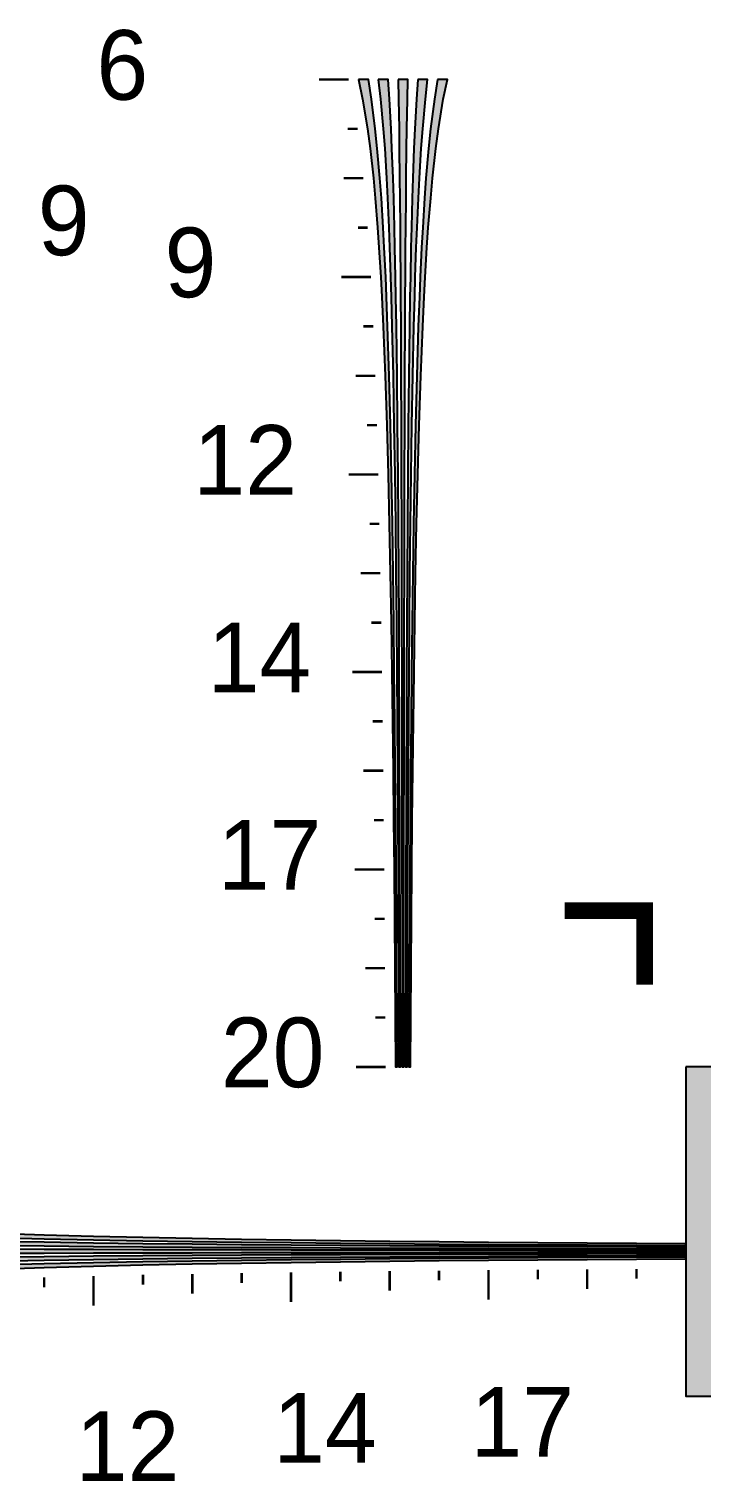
# Model space of a CAD drawing. Header units: millimetres. Extents: x 0 to 1582, y 0 to 984.
# Drawn here: x 591.4 to 755, y 443.6 to 796.5 of the extents above; entities that cross this region are included whole.
import ezdxf

# ---------------------------------------------------------------- set-up
doc = ezdxf.new("R2010")
doc.units = ezdxf.units.MM
for name, color, linetype in [('CENTER', 7, 'Continuous'), ('LABELS', 7, 'Continuous'), ('SFR', 7, 'Continuous')]:
    doc.layers.add(name, color=color, linetype=linetype)

msp = doc.modelspace()

# ---------------------------------------------------------------- hatches: boundary and pattern name
at = {"layer": 'CENTER', "true_color": 0x000000}
h = msp.add_hatch(color=7, dxfattribs=at)
h.dxf.hatch_style = 1
h.paths.add_polyline_path([(671.54, 784.25), (672.52, 779.45), (673.7, 772.25), (674.33, 767.45), (675.14, 760.25), (675.59, 755.45), (676.17, 748.25), (676.5, 743.45), (676.94, 736.25), (677.19, 731.45), (677.54, 724.25), (678.02, 712.25), (678.41, 700.25), (678.74, 688.25), (679.01, 676.25), (679.25, 664.25), (679.46, 652.25), (679.64, 640.25), (679.79, 628.25), (679.94, 616.25), (680.07, 604.25), (680.18, 592.25), (680.28, 580.25), (680.37, 568.25), (680.45, 556.25), (680.54, 544.25), (680.93, 544.25), (680.87, 556.25), (680.81, 568.25), (680.74, 580.25), (680.66, 592.25), (680.57, 604.25), (680.46, 616.25), (680.36, 628.25), (680.24, 640.25), (680.09, 652.25), (679.94, 664.25), (679.76, 676.25), (679.54, 688.25), (679.28, 700.25), (678.98, 712.25), (678.6, 724.25), (678.34, 731.45), (678.14, 736.25), (677.8, 743.45), (677.54, 748.25), (677.09, 755.45), (676.73, 760.25), (676.11, 767.45), (675.62, 772.25), (674.7, 779.45), (673.94, 784.25), (671.54, 784.25), (671.54, 784.25)])
h = msp.add_hatch(color=7, dxfattribs=at)
h.dxf.hatch_style = 1
h.paths.add_polyline_path([(676.34, 784.25), (676.88, 779.45), (677.54, 772.25), (677.9, 767.45), (678.34, 760.25), (678.59, 755.45), (678.91, 748.25), (679.1, 743.45), (679.34, 736.25), (679.48, 731.45), (679.67, 724.25), (679.94, 712.25), (680.15, 700.25), (680.33, 688.25), (680.49, 676.25), (680.62, 664.25), (680.74, 652.25), (680.84, 640.25), (680.92, 628.25), (681.01, 616.25), (681.08, 604.25), (681.14, 592.25), (681.2, 580.25), (681.25, 568.25), (681.29, 556.25), (681.34, 544.25), (681.74, 544.25), (681.71, 556.25), (681.68, 568.25), (681.65, 580.25), (681.62, 592.25), (681.58, 604.25), (681.53, 616.25), (681.49, 628.25), (681.44, 640.25), (681.38, 652.25), (681.31, 664.25), (681.23, 676.25), (681.14, 688.25), (681.03, 700.25), (680.9, 712.25), (680.74, 724.25), (680.62, 731.45), (680.54, 736.25), (680.39, 743.45), (680.28, 748.25), (680.09, 755.45), (679.94, 760.25), (679.67, 767.45), (679.46, 772.25), (679.06, 779.45), (678.74, 784.25), (676.34, 784.25), (676.34, 784.25)])
h = msp.add_hatch(color=7, dxfattribs=at)
h.dxf.hatch_style = 1
h.paths.add_polyline_path([(681.14, 784.25), (681.24, 779.45), (681.38, 772.25), (681.45, 767.45), (681.53, 760.25), (681.59, 755.45), (681.65, 748.25), (681.69, 743.45), (681.74, 736.25), (681.76, 731.45), (681.81, 724.25), (681.86, 712.25), (681.91, 700.25), (681.94, 688.25), (681.97, 676.25), (681.99, 664.25), (682.01, 652.25), (682.04, 640.25), (682.05, 628.25), (682.07, 616.25), (682.09, 604.25), (682.1, 592.25), (682.11, 580.25), (682.12, 568.25), (682.13, 556.25), (682.13, 544.25), (682.54, 544.25), (682.54, 556.25), (682.55, 568.25), (682.56, 580.25), (682.58, 592.25), (682.59, 604.25), (682.6, 616.25), (682.62, 628.25), (682.64, 640.25), (682.66, 652.25), (682.69, 664.25), (682.71, 676.25), (682.73, 688.25), (682.77, 700.25), (682.82, 712.25), (682.86, 724.25), (682.91, 731.45), (682.94, 736.25), (682.98, 743.45), (683.02, 748.25), (683.09, 755.45), (683.14, 760.25), (683.22, 767.45), (683.3, 772.25), (683.43, 779.45), (683.54, 784.25), (681.14, 784.25), (681.14, 784.25)])
h = msp.add_hatch(color=7, dxfattribs=at)
h.dxf.hatch_style = 1
h.paths.add_polyline_path([(685.94, 784.25), (685.61, 779.45), (685.22, 772.25), (685, 767.45), (684.74, 760.25), (684.59, 755.45), (684.39, 748.25), (684.28, 743.45), (684.14, 736.25), (684.05, 731.45), (683.93, 724.25), (683.78, 712.25), (683.64, 700.25), (683.54, 688.25), (683.44, 676.25), (683.37, 664.25), (683.3, 652.25), (683.24, 640.25), (683.19, 628.25), (683.14, 616.25), (683.09, 604.25), (683.06, 592.25), (683.02, 580.25), (683, 568.25), (682.96, 556.25), (682.94, 544.25), (683.33, 544.25), (683.38, 556.25), (683.43, 568.25), (683.48, 580.25), (683.54, 592.25), (683.6, 604.25), (683.67, 616.25), (683.75, 628.25), (683.84, 640.25), (683.93, 652.25), (684.05, 664.25), (684.18, 676.25), (684.34, 688.25), (684.52, 700.25), (684.74, 712.25), (685, 724.25), (685.19, 731.45), (685.34, 736.25), (685.58, 743.45), (685.77, 748.25), (686.09, 755.45), (686.33, 760.25), (686.78, 767.45), (687.14, 772.25), (687.8, 779.45), (688.34, 784.25), (685.94, 784.25), (685.94, 784.25)])
h = msp.add_hatch(color=7, dxfattribs=at)
h.dxf.hatch_style = 1
h.paths.add_polyline_path([(690.74, 784.25), (689.97, 779.45), (689.06, 772.25), (688.57, 767.45), (687.94, 760.25), (687.59, 755.45), (687.14, 748.25), (686.87, 743.45), (686.54, 736.25), (686.33, 731.45), (686.07, 724.25), (685.7, 712.25), (685.4, 700.25), (685.13, 688.25), (684.92, 676.25), (684.74, 664.25), (684.58, 652.25), (684.44, 640.25), (684.32, 628.25), (684.21, 616.25), (684.1, 604.25), (684.02, 592.25), (683.93, 580.25), (683.86, 568.25), (683.8, 556.25), (683.74, 544.25), (684.14, 544.25), (684.22, 556.25), (684.31, 568.25), (684.39, 580.25), (684.5, 592.25), (684.61, 604.25), (684.74, 616.25), (684.88, 628.25), (685.04, 640.25), (685.22, 652.25), (685.42, 664.25), (685.66, 676.25), (685.94, 688.25), (686.26, 700.25), (686.66, 712.25), (687.14, 724.25), (687.49, 731.45), (687.74, 736.25), (688.17, 743.45), (688.51, 748.25), (689.09, 755.45), (689.54, 760.25), (690.34, 767.45), (690.98, 772.25), (692.15, 779.45), (693.14, 784.25), (690.74, 784.25), (690.74, 784.25)])
h = msp.add_hatch(color=7, dxfattribs=at)
h.dxf.hatch_style = 1
h.paths.add_polyline_path([(751.12, 544.25), (751.12, 464.25), (831.12, 464.25), (831.12, 544.25), (751.12, 544.25)])
h = msp.add_hatch(color=7, dxfattribs=at)
h.dxf.hatch_style = 1
h.paths.add_polyline_path([(511.12, 507.85), (515.92, 507.08), (523.12, 506.17), (527.92, 505.68), (535.12, 505.06), (539.92, 504.71), (547.12, 504.25), (551.92, 503.99), (559.12, 503.65), (563.92, 503.45), (571.12, 503.18), (583.12, 502.81), (595.12, 502.51), (607.12, 502.25), (619.12, 502.03), (631.12, 501.85), (643.12, 501.7), (655.12, 501.55), (667.12, 501.43), (679.12, 501.32), (691.12, 501.22), (703.12, 501.13), (715.12, 501.05), (727.12, 500.98), (739.12, 500.92), (751.12, 500.86), (751.12, 501.25), (739.12, 501.34), (727.12, 501.42), (715.12, 501.5), (703.12, 501.61), (691.12, 501.72), (679.12, 501.85), (667.12, 502), (655.12, 502.15), (643.12, 502.33), (631.12, 502.54), (619.12, 502.77), (607.12, 503.05), (595.12, 503.38), (583.12, 503.77), (571.12, 504.25), (563.92, 504.6), (559.12, 504.85), (551.92, 505.28), (547.12, 505.62), (539.92, 506.21), (535.12, 506.65), (527.92, 507.46), (523.12, 508.09), (515.92, 509.27), (511.12, 510.25), (511.12, 507.85), (511.12, 507.85)])
h = msp.add_hatch(color=7, dxfattribs=at)
h.dxf.hatch_style = 1
h.paths.add_polyline_path([(511.12, 503.05), (515.92, 502.73), (523.12, 502.33), (527.92, 502.11), (535.12, 501.85), (539.92, 501.71), (547.12, 501.5), (551.92, 501.39), (559.12, 501.25), (563.92, 501.17), (571.12, 501.05), (583.12, 500.89), (595.12, 500.76), (607.12, 500.65), (619.12, 500.55), (631.12, 500.48), (643.12, 500.41), (655.12, 500.35), (667.12, 500.3), (679.12, 500.25), (691.12, 500.21), (703.12, 500.17), (715.12, 500.13), (727.12, 500.11), (739.12, 500.07), (751.12, 500.05), (751.12, 500.45), (739.12, 500.49), (727.12, 500.54), (715.12, 500.59), (703.12, 500.65), (691.12, 500.71), (679.12, 500.78), (667.12, 500.87), (655.12, 500.95), (643.12, 501.05), (631.12, 501.17), (619.12, 501.3), (607.12, 501.45), (595.12, 501.63), (583.12, 501.85), (571.12, 502.11), (563.92, 502.31), (559.12, 502.45), (551.92, 502.69), (547.12, 502.88), (539.92, 503.21), (535.12, 503.45), (527.92, 503.89), (523.12, 504.25), (515.92, 504.91), (511.12, 505.45), (511.12, 503.05), (511.12, 503.05)])
h = msp.add_hatch(color=7, dxfattribs=at)
h.dxf.hatch_style = 1
h.paths.add_polyline_path([(511.12, 498.25), (515.92, 498.36), (523.12, 498.49), (527.92, 498.56), (535.12, 498.65), (539.92, 498.71), (547.12, 498.77), (551.92, 498.8), (559.12, 498.85), (563.92, 498.88), (571.12, 498.92), (583.12, 498.97), (595.12, 499.02), (607.12, 499.06), (619.12, 499.08), (631.12, 499.1), (643.12, 499.13), (655.12, 499.15), (667.12, 499.16), (679.12, 499.19), (691.12, 499.2), (703.12, 499.21), (715.12, 499.22), (727.12, 499.24), (739.12, 499.25), (751.12, 499.25), (751.12, 499.66), (739.12, 499.66), (727.12, 499.67), (715.12, 499.68), (703.12, 499.69), (691.12, 499.7), (679.12, 499.71), (667.12, 499.74), (655.12, 499.75), (643.12, 499.77), (631.12, 499.8), (619.12, 499.82), (607.12, 499.85), (595.12, 499.88), (583.12, 499.93), (571.12, 499.98), (563.92, 500.03), (559.12, 500.05), (551.92, 500.1), (547.12, 500.13), (539.92, 500.21), (535.12, 500.25), (527.92, 500.34), (523.12, 500.41), (515.92, 500.54), (511.12, 500.65), (511.12, 498.25), (511.12, 498.25)])
h = msp.add_hatch(color=7, dxfattribs=at)
h.dxf.hatch_style = 1
h.paths.add_polyline_path([(511.12, 493.45), (515.92, 493.99), (523.12, 494.65), (527.92, 495.01), (535.12, 495.46), (539.92, 495.71), (547.12, 496.02), (551.92, 496.21), (559.12, 496.45), (563.92, 496.59), (571.12, 496.79), (583.12, 497.05), (595.12, 497.27), (607.12, 497.45), (619.12, 497.6), (631.12, 497.74), (643.12, 497.86), (655.12, 497.95), (667.12, 498.04), (679.12, 498.12), (691.12, 498.19), (703.12, 498.25), (715.12, 498.31), (727.12, 498.36), (739.12, 498.41), (751.12, 498.46), (751.12, 498.85), (739.12, 498.83), (727.12, 498.79), (715.12, 498.77), (703.12, 498.73), (691.12, 498.7), (679.12, 498.65), (667.12, 498.6), (655.12, 498.55), (643.12, 498.49), (631.12, 498.42), (619.12, 498.35), (607.12, 498.25), (595.12, 498.14), (583.12, 498.01), (571.12, 497.85), (563.92, 497.73), (559.12, 497.65), (551.92, 497.51), (547.12, 497.4), (539.92, 497.21), (535.12, 497.05), (527.92, 496.79), (523.12, 496.57), (515.92, 496.17), (511.12, 495.85), (511.12, 493.45), (511.12, 493.45)])
h = msp.add_hatch(color=7, dxfattribs=at)
h.dxf.hatch_style = 1
h.paths.add_polyline_path([(511.12, 488.65), (515.92, 489.64), (523.12, 490.81), (527.92, 491.45), (535.12, 492.25), (539.92, 492.71), (547.12, 493.28), (551.92, 493.62), (559.12, 494.05), (563.92, 494.3), (571.12, 494.65), (583.12, 495.13), (595.12, 495.53), (607.12, 495.85), (619.12, 496.13), (631.12, 496.37), (643.12, 496.57), (655.12, 496.75), (667.12, 496.91), (679.12, 497.05), (691.12, 497.18), (703.12, 497.29), (715.12, 497.4), (727.12, 497.48), (739.12, 497.57), (751.12, 497.65), (751.12, 498.05), (739.12, 497.99), (727.12, 497.93), (715.12, 497.85), (703.12, 497.77), (691.12, 497.69), (679.12, 497.58), (667.12, 497.47), (655.12, 497.35), (643.12, 497.21), (631.12, 497.05), (619.12, 496.87), (607.12, 496.65), (595.12, 496.39), (583.12, 496.09), (571.12, 495.72), (563.92, 495.45), (559.12, 495.25), (551.92, 494.91), (547.12, 494.65), (539.92, 494.21), (535.12, 493.85), (527.92, 493.22), (523.12, 492.73), (515.92, 491.82), (511.12, 491.05), (511.12, 488.65)])

# ---------------------------------------------------------------- linework, layer by layer
at = {"layer": 'CENTER', "color": 250, "lineweight": 35, "const_width": 0.6}
for points in [[(661.94, 784.25), (669.14, 784.25)], [(668.9, 772.25), (671.3, 772.25)], [(667.94, 760.25), (672.74, 760.25)], [(671.37, 748.25), (673.77, 748.25)], [(667.34, 736.25), (674.54, 736.25)], [(672.74, 724.25), (675.14, 724.25)], [(670.82, 712.25), (675.62, 712.25)], [(673.61, 700.25), (676.01, 700.25)], [(669.14, 688.25), (676.34, 688.25)], [(674.21, 676.25), (676.61, 676.25)], [(672.05, 664.25), (676.85, 664.25)], [(674.66, 652.25), (677.06, 652.25)], [(670.04, 640.25), (677.24, 640.25)], [(674.99, 628.25), (677.39, 628.25)], [(672.74, 616.25), (677.54, 616.25)], [(675.27, 604.25), (677.67, 604.25)], [(670.58, 592.25), (677.78, 592.25)], [(675.49, 580.25), (677.88, 580.25)], [(673.17, 568.25), (677.97, 568.25)], [(675.65, 556.25), (678.05, 556.25)], [(670.94, 544.25), (678.14, 544.25)], [(631.12, 489.17), (631.12, 493.97)], [(643.12, 491.77), (643.12, 494.17)], [(655.12, 487.15), (655.12, 494.35)], [(667.12, 492.11), (667.12, 494.51)], [(679.12, 489.85), (679.12, 494.65)], [(691.12, 492.38), (691.12, 494.78)], [(703.12, 487.69), (703.12, 494.89)], [(715.12, 492.6), (715.12, 495)], [(727.12, 490.28), (727.12, 495.08)], [(739.12, 492.77), (739.12, 495.17)], [(595.12, 490.73), (595.12, 493.13)], [(607.12, 486.25), (607.12, 493.45)], [(619.12, 491.33), (619.12, 493.73)]]:
    msp.add_lwpolyline(points, dxfattribs=at)
at = {"layer": 'CENTER', "color": 250}
for points in [[(671.54, 784.25), (672.52, 779.45), (673.7, 772.25), (674.33, 767.45), (675.14, 760.25), (675.59, 755.45), (676.17, 748.25), (676.5, 743.45), (676.94, 736.25), (677.19, 731.45), (677.54, 724.25), (678.02, 712.25), (678.41, 700.25), (678.74, 688.25), (679.01, 676.25), (679.25, 664.25), (679.46, 652.25), (679.64, 640.25), (679.79, 628.25), (679.94, 616.25), (680.07, 604.25), (680.18, 592.25), (680.28, 580.25), (680.37, 568.25), (680.45, 556.25), (680.54, 544.25), (680.93, 544.25), (680.87, 556.25), (680.81, 568.25), (680.74, 580.25), (680.66, 592.25), (680.57, 604.25), (680.46, 616.25), (680.36, 628.25), (680.24, 640.25), (680.09, 652.25), (679.94, 664.25), (679.76, 676.25), (679.54, 688.25), (679.28, 700.25), (678.98, 712.25), (678.6, 724.25), (678.34, 731.45), (678.14, 736.25), (677.8, 743.45), (677.54, 748.25), (677.09, 755.45), (676.73, 760.25), (676.11, 767.45), (675.62, 772.25), (674.7, 779.45), (673.94, 784.25), (671.54, 784.25), (671.54, 784.25)], [(676.34, 784.25), (676.88, 779.45), (677.54, 772.25), (677.9, 767.45), (678.34, 760.25), (678.59, 755.45), (678.91, 748.25), (679.1, 743.45), (679.34, 736.25), (679.48, 731.45), (679.67, 724.25), (679.94, 712.25), (680.15, 700.25), (680.33, 688.25), (680.49, 676.25), (680.62, 664.25), (680.74, 652.25), (680.84, 640.25), (680.92, 628.25), (681.01, 616.25), (681.08, 604.25), (681.14, 592.25), (681.2, 580.25), (681.25, 568.25), (681.29, 556.25), (681.34, 544.25), (681.74, 544.25), (681.71, 556.25), (681.68, 568.25), (681.65, 580.25), (681.62, 592.25), (681.58, 604.25), (681.53, 616.25), (681.49, 628.25), (681.44, 640.25), (681.38, 652.25), (681.31, 664.25), (681.23, 676.25), (681.14, 688.25), (681.03, 700.25), (680.9, 712.25), (680.74, 724.25), (680.62, 731.45), (680.54, 736.25), (680.39, 743.45), (680.28, 748.25), (680.09, 755.45), (679.94, 760.25), (679.67, 767.45), (679.46, 772.25), (679.06, 779.45), (678.74, 784.25), (676.34, 784.25), (676.34, 784.25)], [(681.14, 784.25), (681.24, 779.45), (681.38, 772.25), (681.45, 767.45), (681.53, 760.25), (681.59, 755.45), (681.65, 748.25), (681.69, 743.45), (681.74, 736.25), (681.76, 731.45), (681.81, 724.25), (681.86, 712.25), (681.91, 700.25), (681.94, 688.25), (681.97, 676.25), (681.99, 664.25), (682.01, 652.25), (682.04, 640.25), (682.05, 628.25), (682.07, 616.25), (682.09, 604.25), (682.1, 592.25), (682.11, 580.25), (682.12, 568.25), (682.13, 556.25), (682.13, 544.25), (682.54, 544.25), (682.54, 556.25), (682.55, 568.25), (682.56, 580.25), (682.58, 592.25), (682.59, 604.25), (682.6, 616.25), (682.62, 628.25), (682.64, 640.25), (682.66, 652.25), (682.69, 664.25), (682.71, 676.25), (682.73, 688.25), (682.77, 700.25), (682.82, 712.25), (682.86, 724.25), (682.91, 731.45), (682.94, 736.25), (682.98, 743.45), (683.02, 748.25), (683.09, 755.45), (683.14, 760.25), (683.22, 767.45), (683.3, 772.25), (683.43, 779.45), (683.54, 784.25), (681.14, 784.25), (681.14, 784.25)], [(685.94, 784.25), (685.61, 779.45), (685.22, 772.25), (685, 767.45), (684.74, 760.25), (684.59, 755.45), (684.39, 748.25), (684.28, 743.45), (684.14, 736.25), (684.05, 731.45), (683.93, 724.25), (683.78, 712.25), (683.64, 700.25), (683.54, 688.25), (683.44, 676.25), (683.37, 664.25), (683.3, 652.25), (683.24, 640.25), (683.19, 628.25), (683.14, 616.25), (683.09, 604.25), (683.06, 592.25), (683.02, 580.25), (683, 568.25), (682.96, 556.25), (682.94, 544.25), (683.33, 544.25), (683.38, 556.25), (683.43, 568.25), (683.48, 580.25), (683.54, 592.25), (683.6, 604.25), (683.67, 616.25), (683.75, 628.25), (683.84, 640.25), (683.93, 652.25), (684.05, 664.25), (684.18, 676.25), (684.34, 688.25), (684.52, 700.25), (684.74, 712.25), (685, 724.25), (685.19, 731.45), (685.34, 736.25), (685.58, 743.45), (685.77, 748.25), (686.09, 755.45), (686.33, 760.25), (686.78, 767.45), (687.14, 772.25), (687.8, 779.45), (688.34, 784.25), (685.94, 784.25), (685.94, 784.25)], [(690.74, 784.25), (689.97, 779.45), (689.06, 772.25), (688.57, 767.45), (687.94, 760.25), (687.59, 755.45), (687.14, 748.25), (686.87, 743.45), (686.54, 736.25), (686.33, 731.45), (686.07, 724.25), (685.7, 712.25), (685.4, 700.25), (685.13, 688.25), (684.92, 676.25), (684.74, 664.25), (684.58, 652.25), (684.44, 640.25), (684.32, 628.25), (684.21, 616.25), (684.1, 604.25), (684.02, 592.25), (683.93, 580.25), (683.86, 568.25), (683.8, 556.25), (683.74, 544.25), (684.14, 544.25), (684.22, 556.25), (684.31, 568.25), (684.39, 580.25), (684.5, 592.25), (684.61, 604.25), (684.74, 616.25), (684.88, 628.25), (685.04, 640.25), (685.22, 652.25), (685.42, 664.25), (685.66, 676.25), (685.94, 688.25), (686.26, 700.25), (686.66, 712.25), (687.14, 724.25), (687.49, 731.45), (687.74, 736.25), (688.17, 743.45), (688.51, 748.25), (689.09, 755.45), (689.54, 760.25), (690.34, 767.45), (690.98, 772.25), (692.15, 779.45), (693.14, 784.25), (690.74, 784.25), (690.74, 784.25)], [(751.12, 544.25), (751.12, 464.25), (831.12, 464.25), (831.12, 544.25), (751.12, 544.25)]]:
    msp.add_lwpolyline(points, close=True, dxfattribs=at)
for points in [[(583.12, 502.81), (595.12, 502.51), (607.12, 502.25), (619.12, 502.03), (631.12, 501.85), (643.12, 501.7), (655.12, 501.55), (667.12, 501.43), (679.12, 501.32), (691.12, 501.22), (703.12, 501.13), (715.12, 501.05), (727.12, 500.98), (739.12, 500.92), (751.12, 500.86), (751.12, 501.25), (739.12, 501.34), (727.12, 501.42), (715.12, 501.5), (703.12, 501.61), (691.12, 501.72), (679.12, 501.85), (667.12, 502), (655.12, 502.15), (643.12, 502.33), (631.12, 502.54), (619.12, 502.77), (607.12, 503.05), (595.12, 503.38), (583.12, 503.77)], [(583.12, 500.89), (595.12, 500.76), (607.12, 500.65), (619.12, 500.55), (631.12, 500.48), (643.12, 500.41), (655.12, 500.35), (667.12, 500.3), (679.12, 500.25), (691.12, 500.21), (703.12, 500.17), (715.12, 500.13), (727.12, 500.11), (739.12, 500.07), (751.12, 500.05), (751.12, 500.45), (739.12, 500.49), (727.12, 500.54), (715.12, 500.59), (703.12, 500.65), (691.12, 500.71), (679.12, 500.78), (667.12, 500.87), (655.12, 500.95), (643.12, 501.05), (631.12, 501.17), (619.12, 501.3), (607.12, 501.45), (595.12, 501.63), (583.12, 501.85)], [(583.12, 498.97), (595.12, 499.02), (607.12, 499.06), (619.12, 499.08), (631.12, 499.1), (643.12, 499.13), (655.12, 499.15), (667.12, 499.16), (679.12, 499.19), (691.12, 499.2), (703.12, 499.21), (715.12, 499.22), (727.12, 499.24), (739.12, 499.25), (751.12, 499.25), (751.12, 499.66), (739.12, 499.66), (727.12, 499.67), (715.12, 499.68), (703.12, 499.69), (691.12, 499.7), (679.12, 499.71), (667.12, 499.74), (655.12, 499.75), (643.12, 499.77), (631.12, 499.8), (619.12, 499.82), (607.12, 499.85), (595.12, 499.88), (583.12, 499.93)], [(583.12, 497.05), (595.12, 497.27), (607.12, 497.45), (619.12, 497.6), (631.12, 497.74), (643.12, 497.86), (655.12, 497.95), (667.12, 498.04), (679.12, 498.12), (691.12, 498.19), (703.12, 498.25), (715.12, 498.31), (727.12, 498.36), (739.12, 498.41), (751.12, 498.46), (751.12, 498.85), (739.12, 498.83), (727.12, 498.79), (715.12, 498.77), (703.12, 498.73), (691.12, 498.7), (679.12, 498.65), (667.12, 498.6), (655.12, 498.55), (643.12, 498.49), (631.12, 498.42), (619.12, 498.35), (607.12, 498.25), (595.12, 498.14), (583.12, 498.01)], [(583.12, 495.13), (595.12, 495.53), (607.12, 495.85), (619.12, 496.13), (631.12, 496.37), (643.12, 496.57), (655.12, 496.75), (667.12, 496.91), (679.12, 497.05), (691.12, 497.18), (703.12, 497.29), (715.12, 497.4), (727.12, 497.48), (739.12, 497.57), (751.12, 497.65), (751.12, 498.05), (739.12, 497.99), (727.12, 497.93), (715.12, 497.85), (703.12, 497.77), (691.12, 497.69), (679.12, 497.58), (667.12, 497.47), (655.12, 497.35), (643.12, 497.21), (631.12, 497.05), (619.12, 496.87), (607.12, 496.65), (595.12, 496.39), (583.12, 496.09)]]:
    msp.add_lwpolyline(points, dxfattribs=at)
at = {"layer": 'CENTER', "color": 250, "true_color": 0x000000}
for points in [[(673.94, 784.25), (671.54, 784.25), (672.52, 779.45)], [(673.94, 784.25), (672.52, 779.45), (673.7, 772.25)], [(673.94, 784.25), (673.7, 772.25), (674.33, 767.45)], [(673.94, 784.25), (674.33, 767.45), (675.14, 760.25)], [(673.94, 784.25), (675.14, 760.25), (675.59, 755.45)], [(673.94, 784.25), (675.59, 755.45), (676.17, 748.25)], [(673.94, 784.25), (676.17, 748.25), (676.5, 743.45)], [(673.94, 784.25), (676.5, 743.45), (679.28, 700.25)], [(673.94, 784.25), (679.28, 700.25), (678.98, 712.25)], [(673.94, 784.25), (678.98, 712.25), (678.6, 724.25)], [(673.94, 784.25), (678.6, 724.25), (678.34, 731.45)], [(673.94, 784.25), (678.34, 731.45), (678.14, 736.25)], [(673.94, 784.25), (678.14, 736.25), (677.8, 743.45)], [(673.94, 784.25), (677.8, 743.45), (677.54, 748.25)], [(673.94, 784.25), (677.54, 748.25), (677.09, 755.45)], [(673.94, 784.25), (677.09, 755.45), (676.73, 760.25)], [(673.94, 784.25), (676.73, 760.25), (676.11, 767.45)], [(673.94, 784.25), (676.11, 767.45), (675.62, 772.25)], [(675.62, 772.25), (674.7, 779.45), (673.94, 784.25)], [(678.74, 784.25), (676.34, 784.25), (676.88, 779.45)], [(678.74, 784.25), (676.88, 779.45), (677.54, 772.25)], [(678.74, 784.25), (677.54, 772.25), (677.9, 767.45)], [(678.74, 784.25), (677.9, 767.45), (678.34, 760.25)], [(678.74, 784.25), (678.34, 760.25), (678.59, 755.45)], [(678.74, 784.25), (678.59, 755.45), (678.91, 748.25)], [(678.74, 784.25), (678.91, 748.25), (679.1, 743.45)], [(678.74, 784.25), (679.1, 743.45), (679.34, 736.25)], [(678.74, 784.25), (679.34, 736.25), (679.48, 731.45)], [(678.74, 784.25), (679.48, 731.45), (679.67, 724.25)], [(678.74, 784.25), (679.67, 724.25), (679.94, 712.25)], [(678.74, 784.25), (679.94, 712.25), (680.15, 700.25)], [(678.74, 784.25), (680.15, 700.25), (681.49, 628.25)], [(678.74, 784.25), (681.49, 628.25), (681.44, 640.25)], [(678.74, 784.25), (681.44, 640.25), (681.38, 652.25)], [(678.74, 784.25), (681.38, 652.25), (681.31, 664.25)], [(678.74, 784.25), (681.31, 664.25), (681.23, 676.25)], [(678.74, 784.25), (681.23, 676.25), (681.14, 688.25)], [(678.74, 784.25), (681.14, 688.25), (681.03, 700.25)], [(678.74, 784.25), (681.03, 700.25), (680.9, 712.25)], [(678.74, 784.25), (680.9, 712.25), (680.74, 724.25)], [(678.74, 784.25), (680.74, 724.25), (680.62, 731.45)], [(678.74, 784.25), (680.62, 731.45), (680.54, 736.25)], [(678.74, 784.25), (680.54, 736.25), (680.39, 743.45)], [(678.74, 784.25), (680.39, 743.45), (680.28, 748.25)], [(678.74, 784.25), (680.28, 748.25), (680.09, 755.45)], [(678.74, 784.25), (680.09, 755.45), (679.94, 760.25)], [(678.74, 784.25), (679.94, 760.25), (679.67, 767.45)], [(678.74, 784.25), (679.67, 767.45), (679.46, 772.25)], [(679.46, 772.25), (679.06, 779.45), (678.74, 784.25)], [(683.54, 784.25), (681.14, 784.25), (681.24, 779.45)], [(683.54, 784.25), (681.24, 779.45), (681.38, 772.25)], [(683.54, 784.25), (681.38, 772.25), (681.45, 767.45)], [(683.54, 784.25), (681.45, 767.45), (681.53, 760.25)], [(683.54, 784.25), (681.53, 760.25), (681.59, 755.45)], [(683.54, 784.25), (681.59, 755.45), (681.65, 748.25)], [(683.54, 784.25), (681.65, 748.25), (681.69, 743.45)], [(683.54, 784.25), (681.69, 743.45), (681.74, 736.25)], [(683.54, 784.25), (681.74, 736.25), (681.76, 731.45)], [(683.54, 784.25), (681.76, 731.45), (681.81, 724.25)], [(683.54, 784.25), (681.81, 724.25), (681.86, 712.25)], [(681.86, 712.25), (683.43, 779.45), (683.54, 784.25)], [(688.34, 784.25), (684.74, 760.25), (684.59, 755.45)], [(684.59, 755.45), (687.8, 779.45), (688.34, 784.25)], [(688.34, 784.25), (685, 767.45), (684.74, 760.25)], [(688.34, 784.25), (685.22, 772.25), (685, 767.45)], [(688.34, 784.25), (685.61, 779.45), (685.22, 772.25)], [(688.34, 784.25), (685.94, 784.25), (685.61, 779.45)], [(693.14, 784.25), (688.57, 767.45), (687.94, 760.25)], [(687.94, 760.25), (692.15, 779.45), (693.14, 784.25)], [(693.14, 784.25), (689.06, 772.25), (688.57, 767.45)], [(693.14, 784.25), (689.97, 779.45), (689.06, 772.25)], [(693.14, 784.25), (690.74, 784.25), (689.97, 779.45)], [(681.86, 712.25), (683.3, 772.25), (683.43, 779.45)], [(684.59, 755.45), (687.14, 772.25), (687.8, 779.45)], [(687.94, 760.25), (690.98, 772.25), (692.15, 779.45)], [(681.86, 712.25), (683.22, 767.45), (683.3, 772.25)], [(684.59, 755.45), (686.78, 767.45), (687.14, 772.25)], [(687.94, 760.25), (690.34, 767.45), (690.98, 772.25)], [(681.86, 712.25), (683.14, 760.25), (683.22, 767.45)], [(684.59, 755.45), (686.33, 760.25), (686.78, 767.45)], [(687.94, 760.25), (689.54, 760.25), (690.34, 767.45)], [(681.86, 712.25), (683.09, 755.45), (683.14, 760.25)], [(687.94, 760.25), (684.58, 652.25), (684.44, 640.25)], [(687.94, 760.25), (684.44, 640.25), (686.26, 700.25)], [(687.94, 760.25), (684.74, 664.25), (684.58, 652.25)], [(684.59, 755.45), (686.09, 755.45), (686.33, 760.25)], [(687.94, 760.25), (684.92, 676.25), (684.74, 664.25)], [(687.94, 760.25), (685.13, 688.25), (684.92, 676.25)], [(687.94, 760.25), (685.4, 700.25), (685.13, 688.25)], [(687.94, 760.25), (685.7, 712.25), (685.4, 700.25)], [(687.94, 760.25), (686.07, 724.25), (685.7, 712.25)], [(687.94, 760.25), (686.33, 731.45), (686.07, 724.25)], [(687.94, 760.25), (686.26, 700.25), (686.66, 712.25)], [(687.94, 760.25), (686.54, 736.25), (686.33, 731.45)], [(687.94, 760.25), (686.87, 743.45), (686.54, 736.25)], [(687.94, 760.25), (686.66, 712.25), (687.14, 724.25)], [(687.94, 760.25), (687.14, 748.25), (686.87, 743.45)], [(687.94, 760.25), (687.59, 755.45), (687.14, 748.25)], [(687.94, 760.25), (687.14, 724.25), (687.49, 731.45)], [(687.94, 760.25), (687.49, 731.45), (687.74, 736.25)], [(687.94, 760.25), (687.74, 736.25), (688.17, 743.45)], [(687.94, 760.25), (688.17, 743.45), (688.51, 748.25)], [(687.94, 760.25), (688.51, 748.25), (689.09, 755.45)], [(687.94, 760.25), (689.09, 755.45), (689.54, 760.25)], [(681.86, 712.25), (683.02, 748.25), (683.09, 755.45)], [(684.59, 755.45), (682.96, 556.25), (682.94, 544.25)], [(684.59, 755.45), (682.94, 544.25), (683.67, 616.25)], [(684.59, 755.45), (683, 568.25), (682.96, 556.25)], [(684.59, 755.45), (683.02, 580.25), (683, 568.25)], [(684.59, 755.45), (683.06, 592.25), (683.02, 580.25)], [(684.59, 755.45), (683.09, 604.25), (683.06, 592.25)], [(684.59, 755.45), (683.14, 616.25), (683.09, 604.25)], [(684.59, 755.45), (683.19, 628.25), (683.14, 616.25)], [(684.59, 755.45), (683.24, 640.25), (683.19, 628.25)], [(684.59, 755.45), (683.3, 652.25), (683.24, 640.25)], [(684.59, 755.45), (683.37, 664.25), (683.3, 652.25)], [(684.59, 755.45), (683.44, 676.25), (683.37, 664.25)], [(684.59, 755.45), (683.54, 688.25), (683.44, 676.25)], [(684.59, 755.45), (683.64, 700.25), (683.54, 688.25)], [(684.59, 755.45), (683.78, 712.25), (683.64, 700.25)], [(684.59, 755.45), (683.67, 616.25), (683.75, 628.25)], [(684.59, 755.45), (683.75, 628.25), (683.84, 640.25)], [(684.59, 755.45), (683.93, 724.25), (683.78, 712.25)], [(684.59, 755.45), (683.84, 640.25), (683.93, 652.25)], [(684.59, 755.45), (684.05, 731.45), (683.93, 724.25)], [(684.59, 755.45), (683.93, 652.25), (684.05, 664.25)], [(684.59, 755.45), (684.14, 736.25), (684.05, 731.45)], [(684.59, 755.45), (684.05, 664.25), (684.18, 676.25)], [(684.59, 755.45), (684.28, 743.45), (684.14, 736.25)], [(684.59, 755.45), (684.18, 676.25), (684.34, 688.25)], [(684.59, 755.45), (684.39, 748.25), (684.28, 743.45)], [(684.59, 755.45), (684.34, 688.25), (684.52, 700.25)], [(684.59, 755.45), (684.52, 700.25), (684.74, 712.25)], [(684.59, 755.45), (684.74, 712.25), (685, 724.25)], [(684.59, 755.45), (685, 724.25), (685.19, 731.45)], [(684.59, 755.45), (685.19, 731.45), (685.34, 736.25)], [(684.59, 755.45), (685.34, 736.25), (685.58, 743.45)], [(684.59, 755.45), (685.58, 743.45), (685.77, 748.25)], [(684.59, 755.45), (685.77, 748.25), (686.09, 755.45)], [(681.86, 712.25), (682.98, 743.45), (683.02, 748.25)], [(676.5, 743.45), (676.94, 736.25), (679.28, 700.25)], [(681.86, 712.25), (682.94, 736.25), (682.98, 743.45)], [(676.94, 736.25), (677.19, 731.45), (679.54, 688.25)], [(676.94, 736.25), (679.54, 688.25), (679.28, 700.25)], [(681.86, 712.25), (682.91, 731.45), (682.94, 736.25)], [(677.19, 731.45), (677.54, 724.25), (679.54, 688.25)], [(681.86, 712.25), (682.86, 724.25), (682.91, 731.45)], [(677.54, 724.25), (678.02, 712.25), (679.76, 676.25)], [(677.54, 724.25), (679.76, 676.25), (679.54, 688.25)], [(681.86, 712.25), (682.82, 712.25), (682.86, 724.25)], [(678.02, 712.25), (678.41, 700.25), (680.09, 652.25)], [(678.02, 712.25), (680.09, 652.25), (679.94, 664.25)], [(678.02, 712.25), (679.94, 664.25), (679.76, 676.25)], [(681.86, 712.25), (681.91, 700.25), (682.54, 544.25)], [(681.86, 712.25), (682.54, 544.25), (682.54, 556.25)], [(681.86, 712.25), (682.54, 556.25), (682.55, 568.25)], [(681.86, 712.25), (682.55, 568.25), (682.56, 580.25)], [(681.86, 712.25), (682.56, 580.25), (682.58, 592.25)], [(681.86, 712.25), (682.58, 592.25), (682.59, 604.25)], [(681.86, 712.25), (682.59, 604.25), (682.6, 616.25)], [(681.86, 712.25), (682.6, 616.25), (682.62, 628.25)], [(681.86, 712.25), (682.62, 628.25), (682.64, 640.25)], [(681.86, 712.25), (682.64, 640.25), (682.66, 652.25)], [(681.86, 712.25), (682.66, 652.25), (682.69, 664.25)], [(681.86, 712.25), (682.69, 664.25), (682.71, 676.25)], [(681.86, 712.25), (682.71, 676.25), (682.73, 688.25)], [(681.86, 712.25), (682.73, 688.25), (682.77, 700.25)], [(681.86, 712.25), (682.77, 700.25), (682.82, 712.25)], [(678.41, 700.25), (678.74, 688.25), (680.24, 640.25)], [(678.41, 700.25), (680.24, 640.25), (680.09, 652.25)], [(680.15, 700.25), (680.33, 688.25), (681.53, 616.25)], [(680.15, 700.25), (681.53, 616.25), (681.49, 628.25)], [(681.91, 700.25), (681.94, 688.25), (682.54, 544.25)], [(684.44, 640.25), (685.94, 688.25), (686.26, 700.25)], [(678.74, 688.25), (679.01, 676.25), (680.46, 616.25)], [(678.74, 688.25), (680.46, 616.25), (680.36, 628.25)], [(678.74, 688.25), (680.36, 628.25), (680.24, 640.25)], [(680.33, 688.25), (680.49, 676.25), (681.62, 592.25)], [(680.33, 688.25), (681.62, 592.25), (681.58, 604.25)], [(680.33, 688.25), (681.58, 604.25), (681.53, 616.25)], [(681.94, 688.25), (681.97, 676.25), (681.99, 664.25)], [(681.94, 688.25), (681.99, 664.25), (682.54, 544.25)], [(684.44, 640.25), (685.66, 676.25), (685.94, 688.25)], [(679.01, 676.25), (679.25, 664.25), (680.57, 604.25)], [(679.01, 676.25), (680.57, 604.25), (680.46, 616.25)], [(680.49, 676.25), (680.62, 664.25), (681.65, 580.25)], [(680.49, 676.25), (681.65, 580.25), (681.62, 592.25)], [(684.44, 640.25), (685.42, 664.25), (685.66, 676.25)], [(679.25, 664.25), (679.46, 652.25), (680.74, 580.25)], [(679.25, 664.25), (680.74, 580.25), (680.66, 592.25)], [(679.25, 664.25), (680.66, 592.25), (680.57, 604.25)], [(680.62, 664.25), (680.74, 652.25), (681.71, 556.25)], [(680.62, 664.25), (681.71, 556.25), (681.68, 568.25)], [(680.62, 664.25), (681.68, 568.25), (681.65, 580.25)], [(681.99, 664.25), (682.01, 652.25), (682.04, 640.25)], [(681.99, 664.25), (682.04, 640.25), (682.54, 544.25)], [(684.44, 640.25), (685.22, 652.25), (685.42, 664.25)], [(679.46, 652.25), (679.64, 640.25), (680.81, 568.25)], [(679.46, 652.25), (680.81, 568.25), (680.74, 580.25)], [(680.74, 652.25), (680.84, 640.25), (681.74, 544.25)], [(680.74, 652.25), (681.74, 544.25), (681.71, 556.25)], [(684.44, 640.25), (685.04, 640.25), (685.22, 652.25)], [(679.64, 640.25), (679.79, 628.25), (680.93, 544.25)], [(679.64, 640.25), (680.93, 544.25), (680.87, 556.25)], [(679.64, 640.25), (680.87, 556.25), (680.81, 568.25)], [(680.84, 640.25), (680.92, 628.25), (681.74, 544.25)], [(682.04, 640.25), (682.05, 628.25), (682.07, 616.25)], [(682.04, 640.25), (682.07, 616.25), (682.54, 544.25)], [(684.44, 640.25), (683.8, 556.25), (683.74, 544.25)], [(684.44, 640.25), (683.74, 544.25), (684.14, 544.25)], [(684.44, 640.25), (683.86, 568.25), (683.8, 556.25)], [(684.44, 640.25), (683.93, 580.25), (683.86, 568.25)], [(684.44, 640.25), (684.02, 592.25), (683.93, 580.25)], [(684.44, 640.25), (684.1, 604.25), (684.02, 592.25)], [(684.44, 640.25), (684.21, 616.25), (684.1, 604.25)], [(684.44, 640.25), (684.14, 544.25), (684.22, 556.25)], [(684.44, 640.25), (684.32, 628.25), (684.21, 616.25)], [(684.44, 640.25), (684.22, 556.25), (684.31, 568.25)], [(684.44, 640.25), (684.31, 568.25), (684.39, 580.25)], [(684.44, 640.25), (684.39, 580.25), (684.5, 592.25)], [(684.44, 640.25), (684.5, 592.25), (684.61, 604.25)], [(684.44, 640.25), (684.61, 604.25), (684.74, 616.25)], [(684.44, 640.25), (684.74, 616.25), (684.88, 628.25)], [(684.44, 640.25), (684.88, 628.25), (685.04, 640.25)], [(679.79, 628.25), (679.94, 616.25), (680.93, 544.25)], [(680.92, 628.25), (681.01, 616.25), (681.74, 544.25)], [(679.94, 616.25), (680.07, 604.25), (680.93, 544.25)], [(681.01, 616.25), (681.08, 604.25), (681.74, 544.25)], [(682.07, 616.25), (682.09, 604.25), (682.12, 568.25)], [(682.07, 616.25), (682.12, 568.25), (682.54, 544.25)], [(682.94, 544.25), (683.6, 604.25), (683.67, 616.25)], [(680.07, 604.25), (680.18, 592.25), (680.93, 544.25)], [(681.08, 604.25), (681.14, 592.25), (681.74, 544.25)], [(682.09, 604.25), (682.1, 592.25), (682.12, 568.25)], [(682.94, 544.25), (683.54, 592.25), (683.6, 604.25)], [(680.18, 592.25), (680.28, 580.25), (680.93, 544.25)], [(681.14, 592.25), (681.2, 580.25), (681.74, 544.25)], [(682.1, 592.25), (682.11, 580.25), (682.12, 568.25)], [(682.94, 544.25), (683.48, 580.25), (683.54, 592.25)], [(680.28, 580.25), (680.37, 568.25), (680.45, 556.25)], [(680.28, 580.25), (680.45, 556.25), (680.93, 544.25)], [(681.2, 580.25), (681.25, 568.25), (681.34, 544.25)], [(681.2, 580.25), (681.34, 544.25), (681.74, 544.25)], [(682.94, 544.25), (683.43, 568.25), (683.48, 580.25)], [(681.25, 568.25), (681.29, 556.25), (681.34, 544.25)], [(682.12, 568.25), (682.13, 556.25), (682.54, 544.25)], [(682.94, 544.25), (683.38, 556.25), (683.43, 568.25)], [(680.45, 556.25), (680.54, 544.25), (680.93, 544.25)], [(682.13, 556.25), (682.13, 544.25), (682.54, 544.25)], [(682.94, 544.25), (683.33, 544.25), (683.38, 556.25)], [(831.12, 544.25), (751.12, 544.25), (751.12, 464.25)], [(751.12, 464.25), (831.12, 464.25), (831.12, 544.25)], [(511.12, 507.85), (583.12, 502.81), (595.12, 502.51)], [(511.12, 507.85), (595.12, 502.51), (551.92, 505.28)], [(595.12, 502.51), (559.12, 504.85), (551.92, 505.28)], [(595.12, 502.51), (563.92, 504.6), (559.12, 504.85)], [(511.12, 503.05), (583.12, 500.89), (595.12, 500.76)], [(511.12, 503.05), (595.12, 500.76), (607.12, 500.65)], [(511.12, 503.05), (607.12, 500.65), (619.12, 500.55)], [(511.12, 503.05), (619.12, 500.55), (631.12, 500.48)], [(511.12, 503.05), (631.12, 500.48), (643.12, 500.41)], [(511.12, 503.05), (643.12, 500.41), (655.12, 500.35)], [(511.12, 503.05), (655.12, 500.35), (667.12, 500.3)], [(511.12, 503.05), (667.12, 500.3), (595.12, 501.63)], [(511.12, 503.05), (595.12, 501.63), (583.12, 501.85)], [(595.12, 502.51), (571.12, 504.25), (563.92, 504.6)], [(595.12, 502.51), (583.12, 503.77), (571.12, 504.25)], [(595.12, 502.51), (595.12, 503.38), (583.12, 503.77)], [(595.12, 502.51), (607.12, 503.05), (595.12, 503.38)], [(595.12, 502.51), (619.12, 502.77), (607.12, 503.05)], [(595.12, 502.51), (631.12, 502.54), (619.12, 502.77)], [(595.12, 502.51), (643.12, 502.33), (631.12, 502.54)], [(595.12, 502.51), (607.12, 502.25), (619.12, 502.03)], [(595.12, 502.51), (619.12, 502.03), (631.12, 501.85)], [(595.12, 502.51), (631.12, 501.85), (643.12, 501.7)], [(595.12, 502.51), (643.12, 501.7), (655.12, 501.55)], [(595.12, 502.51), (655.12, 501.55), (667.12, 501.43)], [(595.12, 502.51), (667.12, 501.43), (679.12, 501.32)], [(595.12, 502.51), (679.12, 501.32), (691.12, 501.22)], [(595.12, 502.51), (691.12, 501.22), (703.12, 501.13)], [(595.12, 502.51), (703.12, 501.13), (715.12, 501.05)], [(595.12, 502.51), (715.12, 501.05), (727.12, 500.98)], [(595.12, 502.51), (727.12, 500.98), (739.12, 500.92)], [(595.12, 502.51), (739.12, 500.92), (751.12, 500.86)], [(595.12, 502.51), (751.12, 500.86), (715.12, 501.5)], [(595.12, 502.51), (715.12, 501.5), (703.12, 501.61)], [(595.12, 502.51), (703.12, 501.61), (691.12, 501.72)], [(595.12, 502.51), (691.12, 501.72), (679.12, 501.85)], [(595.12, 502.51), (679.12, 501.85), (667.12, 502)], [(595.12, 502.51), (667.12, 502), (655.12, 502.15)], [(595.12, 502.51), (655.12, 502.15), (643.12, 502.33)], [(667.12, 500.3), (607.12, 501.45), (595.12, 501.63)], [(667.12, 500.3), (619.12, 501.3), (607.12, 501.45)], [(667.12, 500.3), (631.12, 501.17), (619.12, 501.3)], [(667.12, 500.3), (643.12, 501.05), (631.12, 501.17)], [(751.12, 500.86), (727.12, 501.42), (715.12, 501.5)], [(751.12, 500.86), (739.12, 501.34), (727.12, 501.42)], [(751.12, 500.86), (751.12, 501.25), (739.12, 501.34)], [(515.92, 498.36), (595.12, 499.88), (583.12, 499.93)], [(515.92, 498.36), (523.12, 498.49), (595.12, 499.88)], [(523.12, 498.49), (607.12, 499.85), (595.12, 499.88)], [(523.12, 498.49), (527.92, 498.56), (607.12, 499.85)], [(527.92, 498.56), (619.12, 499.82), (607.12, 499.85)], [(527.92, 498.56), (539.92, 498.71), (619.12, 499.82)], [(539.92, 498.71), (631.12, 499.8), (619.12, 499.82)], [(539.92, 498.71), (643.12, 499.77), (631.12, 499.8)], [(539.92, 498.71), (655.12, 499.75), (643.12, 499.77)], [(539.92, 498.71), (547.12, 498.77), (655.12, 499.75)], [(539.92, 495.71), (547.12, 496.02), (595.12, 498.14)], [(539.92, 495.71), (595.12, 498.14), (583.12, 498.01)], [(547.12, 498.77), (667.12, 499.74), (655.12, 499.75)], [(547.12, 498.77), (551.92, 498.8), (667.12, 499.74)], [(547.12, 496.02), (551.92, 496.21), (595.12, 498.14)], [(551.92, 498.8), (679.12, 499.71), (667.12, 499.74)], [(551.92, 498.8), (559.12, 498.85), (679.12, 499.71)], [(551.92, 496.21), (559.12, 496.45), (607.12, 498.25)], [(551.92, 496.21), (607.12, 498.25), (595.12, 498.14)], [(559.12, 498.85), (691.12, 499.7), (679.12, 499.71)], [(559.12, 498.85), (571.12, 498.92), (691.12, 499.7)], [(559.12, 496.45), (563.92, 496.59), (619.12, 498.35)], [(559.12, 496.45), (619.12, 498.35), (607.12, 498.25)], [(563.92, 496.59), (571.12, 496.79), (631.12, 498.42)], [(563.92, 496.59), (631.12, 498.42), (619.12, 498.35)], [(571.12, 498.92), (703.12, 499.69), (691.12, 499.7)], [(571.12, 498.92), (715.12, 499.68), (703.12, 499.69)], [(571.12, 498.92), (727.12, 499.67), (715.12, 499.68)], [(571.12, 498.92), (739.12, 499.66), (727.12, 499.67)], [(571.12, 498.92), (583.12, 498.97), (751.12, 499.66)], [(571.12, 498.92), (751.12, 499.66), (739.12, 499.66)], [(571.12, 496.79), (583.12, 497.05), (643.12, 498.49)], [(571.12, 496.79), (643.12, 498.49), (631.12, 498.42)], [(583.12, 498.97), (595.12, 499.02), (751.12, 499.66)], [(583.12, 497.05), (595.12, 497.27), (667.12, 498.6)], [(583.12, 497.05), (667.12, 498.6), (655.12, 498.55)], [(583.12, 497.05), (655.12, 498.55), (643.12, 498.49)], [(595.12, 499.02), (607.12, 499.06), (751.12, 499.66)], [(595.12, 497.27), (607.12, 497.45), (679.12, 498.65)], [(595.12, 497.27), (679.12, 498.65), (667.12, 498.6)], [(607.12, 499.06), (619.12, 499.08), (751.12, 499.66)], [(607.12, 497.45), (619.12, 497.6), (703.12, 498.73)], [(607.12, 497.45), (703.12, 498.73), (691.12, 498.7)], [(607.12, 497.45), (691.12, 498.7), (679.12, 498.65)], [(607.12, 495.85), (619.12, 496.13), (679.12, 497.58)], [(607.12, 495.85), (679.12, 497.58), (667.12, 497.47)], [(619.12, 499.08), (631.12, 499.1), (751.12, 499.66)], [(619.12, 497.6), (631.12, 497.74), (715.12, 498.77)], [(619.12, 497.6), (715.12, 498.77), (703.12, 498.73)], [(619.12, 496.13), (631.12, 496.37), (691.12, 497.69)], [(619.12, 496.13), (691.12, 497.69), (679.12, 497.58)], [(631.12, 499.1), (655.12, 499.15), (751.12, 499.66)], [(631.12, 499.1), (643.12, 499.13), (655.12, 499.15)], [(631.12, 497.74), (643.12, 497.86), (739.12, 498.83)], [(631.12, 497.74), (739.12, 498.83), (727.12, 498.79)], [(631.12, 497.74), (727.12, 498.79), (715.12, 498.77)], [(631.12, 496.37), (643.12, 496.57), (715.12, 497.85)], [(631.12, 496.37), (715.12, 497.85), (703.12, 497.77)], [(631.12, 496.37), (703.12, 497.77), (691.12, 497.69)], [(667.12, 500.3), (655.12, 500.95), (643.12, 501.05)], [(643.12, 497.86), (655.12, 497.95), (751.12, 498.85)], [(643.12, 497.86), (751.12, 498.85), (739.12, 498.83)], [(643.12, 496.57), (655.12, 496.75), (727.12, 497.93)], [(643.12, 496.57), (727.12, 497.93), (715.12, 497.85)], [(667.12, 500.3), (667.12, 500.87), (655.12, 500.95)], [(655.12, 499.15), (679.12, 499.19), (751.12, 499.66)], [(655.12, 499.15), (667.12, 499.16), (679.12, 499.19)], [(655.12, 497.95), (667.12, 498.04), (751.12, 498.85)], [(655.12, 496.75), (667.12, 496.91), (751.12, 498.05)], [(655.12, 496.75), (751.12, 498.05), (739.12, 497.99)], [(655.12, 496.75), (739.12, 497.99), (727.12, 497.93)], [(667.12, 500.3), (679.12, 500.78), (667.12, 500.87)], [(667.12, 500.3), (691.12, 500.71), (679.12, 500.78)], [(667.12, 500.3), (703.12, 500.65), (691.12, 500.71)], [(667.12, 500.3), (715.12, 500.59), (703.12, 500.65)], [(667.12, 500.3), (727.12, 500.54), (715.12, 500.59)], [(667.12, 500.3), (739.12, 500.49), (727.12, 500.54)], [(667.12, 500.3), (751.12, 500.45), (739.12, 500.49)], [(667.12, 500.3), (751.12, 500.05), (751.12, 500.45)], [(667.12, 500.3), (679.12, 500.25), (703.12, 500.17)], [(667.12, 500.3), (703.12, 500.17), (715.12, 500.13)], [(667.12, 500.3), (715.12, 500.13), (727.12, 500.11)], [(667.12, 500.3), (727.12, 500.11), (739.12, 500.07)], [(667.12, 500.3), (739.12, 500.07), (751.12, 500.05)], [(667.12, 498.04), (679.12, 498.12), (751.12, 498.85)], [(667.12, 496.91), (679.12, 497.05), (751.12, 498.05)], [(679.12, 500.25), (691.12, 500.21), (703.12, 500.17)], [(679.12, 499.19), (691.12, 499.2), (751.12, 499.66)], [(679.12, 498.12), (691.12, 498.19), (751.12, 498.85)], [(679.12, 497.05), (691.12, 497.18), (751.12, 498.05)], [(691.12, 499.2), (703.12, 499.21), (751.12, 499.66)], [(691.12, 498.19), (703.12, 498.25), (751.12, 498.85)], [(691.12, 497.18), (703.12, 497.29), (751.12, 498.05)], [(703.12, 499.21), (715.12, 499.22), (751.12, 499.66)], [(703.12, 498.25), (715.12, 498.31), (751.12, 498.85)], [(703.12, 497.29), (715.12, 497.4), (751.12, 498.05)], [(715.12, 499.22), (727.12, 499.24), (751.12, 499.66)], [(715.12, 498.31), (751.12, 498.46), (751.12, 498.85)], [(715.12, 498.31), (727.12, 498.36), (751.12, 498.46)], [(715.12, 497.4), (727.12, 497.48), (751.12, 498.05)], [(727.12, 499.24), (739.12, 499.25), (751.12, 499.66)], [(727.12, 498.36), (739.12, 498.41), (751.12, 498.46)], [(727.12, 497.48), (739.12, 497.57), (751.12, 498.05)], [(739.12, 499.25), (751.12, 499.25), (751.12, 499.66)], [(739.12, 497.57), (751.12, 497.65), (751.12, 498.05)], [(511.12, 491.05), (551.92, 493.62), (595.12, 496.39)], [(511.12, 491.05), (595.12, 496.39), (583.12, 496.09)], [(551.92, 493.62), (559.12, 494.05), (595.12, 496.39)], [(559.12, 494.05), (563.92, 494.3), (607.12, 496.65)], [(559.12, 494.05), (607.12, 496.65), (595.12, 496.39)], [(563.92, 494.3), (571.12, 494.65), (607.12, 496.65)], [(571.12, 494.65), (583.12, 495.13), (619.12, 496.87)], [(571.12, 494.65), (619.12, 496.87), (607.12, 496.65)], [(583.12, 495.13), (595.12, 495.53), (643.12, 497.21)], [(583.12, 495.13), (643.12, 497.21), (631.12, 497.05)], [(583.12, 495.13), (631.12, 497.05), (619.12, 496.87)], [(595.12, 495.53), (607.12, 495.85), (655.12, 497.35)], [(595.12, 495.53), (655.12, 497.35), (643.12, 497.21)], [(607.12, 495.85), (667.12, 497.47), (655.12, 497.35)]]:
    msp.add_solid(points, dxfattribs=at)
at = {"layer": 'SFR', "color": 250, "lineweight": 35, "const_width": 4}
msp.add_lwpolyline([(741.12, 564.25), (741.12, 582.25), (721.66, 582.25)], dxfattribs=at)

# ---------------------------------------------------------------- texts
at = {"layer": 'LABELS', "color": 250}
for s, height, p in [('6', 16.93, (607.81, 779.33)), ('9', 16.93, (593.55, 741.54)), ('9', 16.93, (624.38, 731.33)), ('12', 16.933, (631.39, 683.33)), ('14', 16.933, (634.84, 635.33)), ('17', 16.933, (637.32, 587.33)), ('20', 16.933, (638.06, 539.33)), ('17', 16.933, (698.78, 449.53)), ('14', 16.933, (650.78, 448.04)), ('12', 16.933, (602.78, 443.63))]:
    msp.add_text(s, height=height, dxfattribs=at).set_placement(p)

doc.saveas('drawing.dxf')
